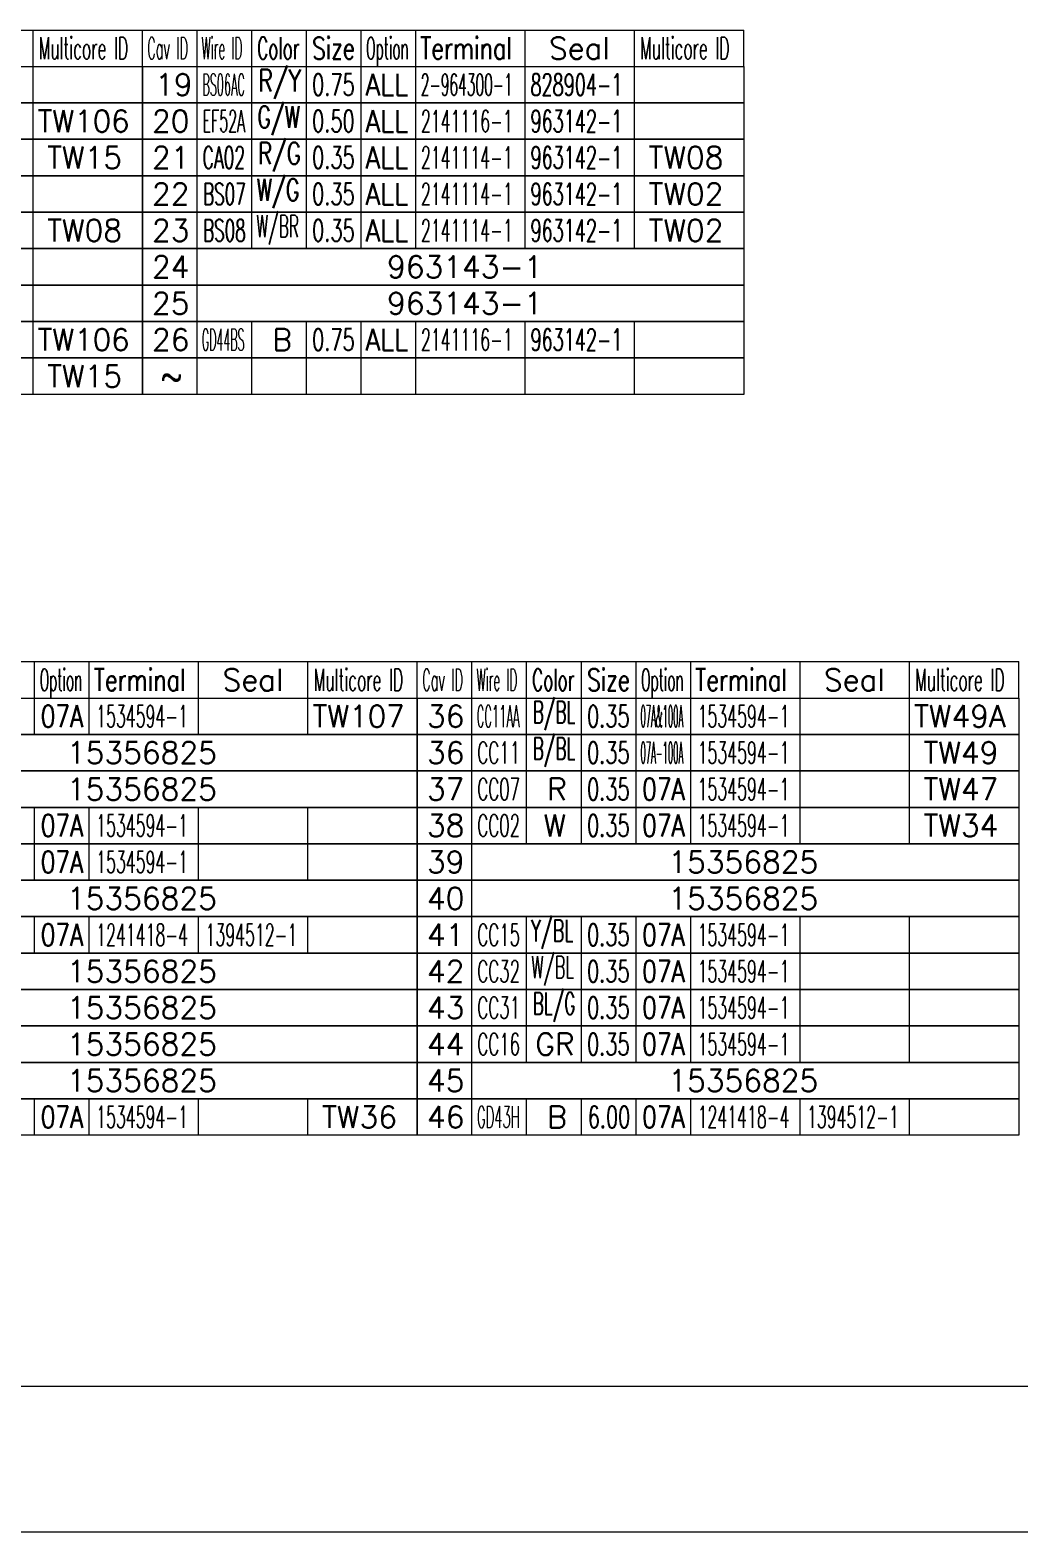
# Model space of a CAD drawing. Header units: inches. Extents: x 47316 to 59086, y 3141 to 11743.
# Drawn here: x 54733.9 to 54869.5, y 9458.1 to 9664.2 of the extents above; entities that cross this region are included whole.
import ezdxf

# ---------------------------------------------------------------- set-up
doc = ezdxf.new("R2010")
doc.units = ezdxf.units.IN
doc.header["$MEASUREMENT"] = 0
doc.layers.add('02', color=1, linetype='Continuous')
doc.styles.get("Standard").update_dxf_attribs({"font": ''})
doc.styles.get('Standard').set_extended_font_data('SimSun')

msp = doc.modelspace()

# ---------------------------------------------------------------- linework, layer by layer
at = {"color": 0, "linetype": 'Continuous', "lineweight": 15}
for p, q in [((54539.49, 9577.53), (54869.49, 9577.53)), ((54539.49, 9572.53), (54869.49, 9572.53))]:
    msp.add_line(p, q, dxfattribs=at)
at = {"color": 7, "linetype": 'Continuous', "lineweight": 15}
for p, q in [((54734.49, 9572.53), (54734.49, 9577.53)), ((54741.99, 9572.53), (54741.99, 9577.53)), ((54756.99, 9572.53), (54756.99, 9577.53)), ((54771.99, 9572.53), (54771.99, 9577.53)), ((54786.99, 9572.53), (54786.99, 9577.53)), ((54794.49, 9572.53), (54794.49, 9577.53)), ((54801.99, 9572.53), (54801.99, 9577.53)), ((54809.49, 9572.53), (54809.49, 9577.53)), ((54816.99, 9572.53), (54816.99, 9577.53)), ((54824.49, 9572.53), (54824.49, 9577.53)), ((54839.49, 9572.53), (54839.49, 9577.53)), ((54854.49, 9572.53), (54854.49, 9577.53)), ((54869.49, 9572.53), (54869.49, 9577.53))]:
    msp.add_line(p, q, dxfattribs=at)
at = {"color": 102, "linetype": 'Continuous', "lineweight": 15}
for p, q in [((54734.49, 9567.53), (54734.49, 9572.53)), ((54741.99, 9567.53), (54741.99, 9572.53)), ((54756.99, 9567.53), (54756.99, 9572.53)), ((54771.99, 9567.53), (54771.99, 9572.53)), ((54794.49, 9567.53), (54794.49, 9572.53)), ((54801.99, 9567.53), (54801.99, 9572.53)), ((54809.49, 9567.53), (54809.49, 9572.53)), ((54816.99, 9567.53), (54816.99, 9572.53)), ((54824.49, 9567.53), (54824.49, 9572.53)), ((54839.49, 9567.53), (54839.49, 9572.53)), ((54854.49, 9567.53), (54854.49, 9572.53)), ((54794.49, 9562.53), (54794.49, 9567.53)), ((54801.99, 9562.53), (54801.99, 9567.53)), ((54809.49, 9562.53), (54809.49, 9567.53)), ((54816.99, 9562.53), (54816.99, 9567.53)), ((54824.49, 9562.53), (54824.49, 9567.53)), ((54839.49, 9562.53), (54839.49, 9567.53)), ((54854.49, 9562.53), (54854.49, 9567.53)), ((54794.49, 9557.53), (54794.49, 9562.53)), ((54801.99, 9557.53), (54801.99, 9562.53)), ((54809.49, 9557.53), (54809.49, 9562.53)), ((54816.99, 9557.53), (54816.99, 9562.53)), ((54824.49, 9557.53), (54824.49, 9562.53)), ((54839.49, 9557.53), (54839.49, 9562.53)), ((54854.49, 9557.53), (54854.49, 9562.53)), ((54734.49, 9552.53), (54734.49, 9557.53)), ((54741.99, 9552.53), (54741.99, 9557.53)), ((54756.99, 9552.53), (54756.99, 9557.53)), ((54771.99, 9552.53), (54771.99, 9557.53)), ((54794.49, 9552.53), (54794.49, 9557.53)), ((54801.99, 9552.53), (54801.99, 9557.53)), ((54809.49, 9552.53), (54809.49, 9557.53)), ((54816.99, 9552.53), (54816.99, 9557.53)), ((54824.49, 9552.53), (54824.49, 9557.53)), ((54839.49, 9552.53), (54839.49, 9557.53)), ((54854.49, 9552.53), (54854.49, 9557.53)), ((54734.49, 9547.53), (54734.49, 9552.53)), ((54741.99, 9547.53), (54741.99, 9552.53)), ((54756.99, 9547.53), (54756.99, 9552.53)), ((54771.99, 9547.53), (54771.99, 9552.53)), ((54794.49, 9547.53), (54794.49, 9552.53)), ((54794.49, 9542.53), (54794.49, 9547.53)), ((54734.49, 9537.53), (54734.49, 9542.53)), ((54741.99, 9537.53), (54741.99, 9542.53)), ((54756.99, 9537.53), (54756.99, 9542.53)), ((54771.99, 9537.53), (54771.99, 9542.53)), ((54794.49, 9537.53), (54794.49, 9542.53)), ((54801.99, 9537.53), (54801.99, 9542.53)), ((54809.49, 9537.53), (54809.49, 9542.53)), ((54816.99, 9537.53), (54816.99, 9542.53)), ((54824.49, 9537.53), (54824.49, 9542.53)), ((54839.49, 9537.53), (54839.49, 9542.53)), ((54854.49, 9537.53), (54854.49, 9542.53)), ((54794.49, 9532.53), (54794.49, 9537.53)), ((54801.99, 9532.53), (54801.99, 9537.53)), ((54809.49, 9532.53), (54809.49, 9537.53)), ((54816.99, 9532.53), (54816.99, 9537.53)), ((54824.49, 9532.53), (54824.49, 9537.53)), ((54839.49, 9532.53), (54839.49, 9537.53)), ((54854.49, 9532.53), (54854.49, 9537.53)), ((54794.49, 9527.53), (54794.49, 9532.53)), ((54801.99, 9527.53), (54801.99, 9532.53)), ((54809.49, 9527.53), (54809.49, 9532.53)), ((54816.99, 9527.53), (54816.99, 9532.53)), ((54824.49, 9527.53), (54824.49, 9532.53)), ((54839.49, 9527.53), (54839.49, 9532.53)), ((54854.49, 9527.53), (54854.49, 9532.53)), ((54794.49, 9522.53), (54794.49, 9527.53)), ((54801.99, 9522.53), (54801.99, 9527.53)), ((54809.49, 9522.53), (54809.49, 9527.53)), ((54816.99, 9522.53), (54816.99, 9527.53)), ((54824.49, 9522.53), (54824.49, 9527.53)), ((54839.49, 9522.53), (54839.49, 9527.53)), ((54854.49, 9522.53), (54854.49, 9527.53)), ((54794.49, 9517.53), (54794.49, 9522.53)), ((54734.49, 9512.53), (54734.49, 9517.53)), ((54741.99, 9512.53), (54741.99, 9517.53)), ((54756.99, 9512.53), (54756.99, 9517.53)), ((54771.99, 9512.53), (54771.99, 9517.53)), ((54794.49, 9512.53), (54794.49, 9517.53)), ((54801.99, 9512.53), (54801.99, 9517.53)), ((54809.49, 9512.53), (54809.49, 9517.53)), ((54816.99, 9512.53), (54816.99, 9517.53)), ((54824.49, 9512.53), (54824.49, 9517.53)), ((54839.49, 9512.53), (54839.49, 9517.53)), ((54854.49, 9512.53), (54854.49, 9517.53))]:
    msp.add_line(p, q, dxfattribs=at)
at = {"color": 0, "lineweight": 15}
for p, q in [((50267.93, 9478.08), (57367.93, 9478.08)), ((50247.93, 9458.08), (57387.93, 9458.08))]:
    msp.add_line(p, q, dxfattribs=at)
at = {"color": 0, "linetype": 'Continuous', "lineweight": 15}
for points in [[(54704.49, 9567.53), (54704.49, 9572.53), (54786.99, 9572.53), (54786.99, 9567.53)], [(54786.99, 9567.53), (54786.99, 9572.53), (54869.49, 9572.53), (54869.49, 9567.53)], [(54704.49, 9562.53), (54704.49, 9567.53), (54786.99, 9567.53), (54786.99, 9562.53)], [(54786.99, 9562.53), (54786.99, 9567.53), (54869.49, 9567.53), (54869.49, 9562.53)], [(54704.49, 9557.53), (54704.49, 9562.53), (54786.99, 9562.53), (54786.99, 9557.53)], [(54786.99, 9557.53), (54786.99, 9562.53), (54869.49, 9562.53), (54869.49, 9557.53)], [(54704.49, 9552.53), (54704.49, 9557.53), (54786.99, 9557.53), (54786.99, 9552.53)], [(54786.99, 9552.53), (54786.99, 9557.53), (54869.49, 9557.53), (54869.49, 9552.53)], [(54704.49, 9547.53), (54704.49, 9552.53), (54786.99, 9552.53), (54786.99, 9547.53)], [(54786.99, 9547.53), (54786.99, 9552.53), (54869.49, 9552.53), (54869.49, 9547.53)], [(54704.49, 9542.53), (54704.49, 9547.53), (54786.99, 9547.53), (54786.99, 9542.53)], [(54786.99, 9542.53), (54786.99, 9547.53), (54869.49, 9547.53), (54869.49, 9542.53)], [(54704.49, 9537.53), (54704.49, 9542.53), (54786.99, 9542.53), (54786.99, 9537.53)], [(54786.99, 9537.53), (54786.99, 9542.53), (54869.49, 9542.53), (54869.49, 9537.53)], [(54704.49, 9532.53), (54704.49, 9537.53), (54786.99, 9537.53), (54786.99, 9532.53)], [(54786.99, 9532.53), (54786.99, 9537.53), (54869.49, 9537.53), (54869.49, 9532.53)], [(54704.49, 9527.53), (54704.49, 9532.53), (54786.99, 9532.53), (54786.99, 9527.53)], [(54786.99, 9527.53), (54786.99, 9532.53), (54869.49, 9532.53), (54869.49, 9527.53)], [(54704.49, 9522.53), (54704.49, 9527.53), (54786.99, 9527.53), (54786.99, 9522.53)], [(54786.99, 9522.53), (54786.99, 9527.53), (54869.49, 9527.53), (54869.49, 9522.53)], [(54704.49, 9517.53), (54704.49, 9522.53), (54786.99, 9522.53), (54786.99, 9517.53)], [(54786.99, 9517.53), (54786.99, 9522.53), (54869.49, 9522.53), (54869.49, 9517.53)], [(54704.49, 9512.53), (54704.49, 9517.53), (54786.99, 9517.53), (54786.99, 9512.53)], [(54786.99, 9512.53), (54786.99, 9517.53), (54869.49, 9517.53), (54869.49, 9512.53)]]:
    msp.add_lwpolyline(points, close=True, dxfattribs=at)
at = {"layer": '02', "color": 0, "linetype": 'Continuous', "lineweight": 15}
for p, q in [((54584.27, 9664.21), (54831.77, 9664.21)), ((54584.27, 9659.21), (54831.77, 9659.21))]:
    msp.add_line(p, q, dxfattribs=at)
at = {"layer": '02', "color": 7, "linetype": 'Continuous', "lineweight": 15}
for p, q in [((54734.27, 9659.21), (54734.27, 9664.21)), ((54749.27, 9659.21), (54749.27, 9664.21)), ((54756.77, 9659.21), (54756.77, 9664.21)), ((54764.27, 9659.21), (54764.27, 9664.21)), ((54771.77, 9659.21), (54771.77, 9664.21)), ((54779.27, 9659.21), (54779.27, 9664.21)), ((54786.77, 9659.21), (54786.77, 9664.21)), ((54801.77, 9659.21), (54801.77, 9664.21)), ((54816.77, 9659.21), (54816.77, 9664.21)), ((54831.77, 9659.21), (54831.77, 9664.21))]:
    msp.add_line(p, q, dxfattribs=at)
at = {"layer": '02', "color": 102, "linetype": 'Continuous', "lineweight": 15}
for p, q in [((54734.27, 9654.21), (54734.27, 9659.21)), ((54756.77, 9654.21), (54756.77, 9659.21)), ((54764.27, 9654.21), (54764.27, 9659.21)), ((54771.77, 9654.21), (54771.77, 9659.21)), ((54779.27, 9654.21), (54779.27, 9659.21)), ((54786.77, 9654.21), (54786.77, 9659.21)), ((54801.77, 9654.21), (54801.77, 9659.21)), ((54816.77, 9654.21), (54816.77, 9659.21)), ((54734.27, 9649.21), (54734.27, 9654.21)), ((54756.77, 9649.21), (54756.77, 9654.21)), ((54764.27, 9649.21), (54764.27, 9654.21)), ((54771.77, 9649.21), (54771.77, 9654.21)), ((54779.27, 9649.21), (54779.27, 9654.21)), ((54786.77, 9649.21), (54786.77, 9654.21)), ((54801.77, 9649.21), (54801.77, 9654.21)), ((54816.77, 9649.21), (54816.77, 9654.21)), ((54734.27, 9644.21), (54734.27, 9649.21)), ((54756.77, 9644.21), (54756.77, 9649.21)), ((54764.27, 9644.21), (54764.27, 9649.21)), ((54771.77, 9644.21), (54771.77, 9649.21)), ((54779.27, 9644.21), (54779.27, 9649.21)), ((54786.77, 9644.21), (54786.77, 9649.21)), ((54801.77, 9644.21), (54801.77, 9649.21)), ((54816.77, 9644.21), (54816.77, 9649.21)), ((54734.27, 9639.21), (54734.27, 9644.21)), ((54756.77, 9639.21), (54756.77, 9644.21)), ((54764.27, 9639.21), (54764.27, 9644.21)), ((54771.77, 9639.21), (54771.77, 9644.21)), ((54779.27, 9639.21), (54779.27, 9644.21)), ((54786.77, 9639.21), (54786.77, 9644.21)), ((54801.77, 9639.21), (54801.77, 9644.21)), ((54816.77, 9639.21), (54816.77, 9644.21)), ((54734.27, 9634.21), (54734.27, 9639.21)), ((54756.77, 9634.21), (54756.77, 9639.21)), ((54764.27, 9634.21), (54764.27, 9639.21)), ((54771.77, 9634.21), (54771.77, 9639.21)), ((54779.27, 9634.21), (54779.27, 9639.21)), ((54786.77, 9634.21), (54786.77, 9639.21)), ((54801.77, 9634.21), (54801.77, 9639.21)), ((54816.77, 9634.21), (54816.77, 9639.21)), ((54734.27, 9629.21), (54734.27, 9634.21)), ((54756.77, 9629.21), (54756.77, 9634.21)), ((54734.27, 9624.21), (54734.27, 9629.21)), ((54756.77, 9624.21), (54756.77, 9629.21)), ((54734.27, 9619.21), (54734.27, 9624.21)), ((54756.77, 9619.21), (54756.77, 9624.21)), ((54764.27, 9619.21), (54764.27, 9624.21)), ((54771.77, 9619.21), (54771.77, 9624.21)), ((54779.27, 9619.21), (54779.27, 9624.21)), ((54786.77, 9619.21), (54786.77, 9624.21)), ((54801.77, 9619.21), (54801.77, 9624.21)), ((54816.77, 9619.21), (54816.77, 9624.21)), ((54734.27, 9614.21), (54734.27, 9619.21)), ((54756.77, 9614.21), (54756.77, 9619.21)), ((54764.27, 9614.21), (54764.27, 9619.21)), ((54771.77, 9614.21), (54771.77, 9619.21)), ((54779.27, 9614.21), (54779.27, 9619.21)), ((54786.77, 9614.21), (54786.77, 9619.21)), ((54801.77, 9614.21), (54801.77, 9619.21)), ((54816.77, 9614.21), (54816.77, 9619.21))]:
    msp.add_line(p, q, dxfattribs=at)
at = {"layer": '02', "color": 0, "linetype": 'Continuous', "lineweight": 15}
for points in [[(54666.77, 9654.21), (54666.77, 9659.21), (54749.27, 9659.21), (54749.27, 9654.21)], [(54749.27, 9654.21), (54749.27, 9659.21), (54831.77, 9659.21), (54831.77, 9654.21)], [(54666.77, 9649.21), (54666.77, 9654.21), (54749.27, 9654.21), (54749.27, 9649.21)], [(54749.27, 9649.21), (54749.27, 9654.21), (54831.77, 9654.21), (54831.77, 9649.21)], [(54666.77, 9644.21), (54666.77, 9649.21), (54749.27, 9649.21), (54749.27, 9644.21)], [(54749.27, 9644.21), (54749.27, 9649.21), (54831.77, 9649.21), (54831.77, 9644.21)], [(54666.77, 9639.21), (54666.77, 9644.21), (54749.27, 9644.21), (54749.27, 9639.21)], [(54749.27, 9639.21), (54749.27, 9644.21), (54831.77, 9644.21), (54831.77, 9639.21)], [(54666.77, 9634.21), (54666.77, 9639.21), (54749.27, 9639.21), (54749.27, 9634.21)], [(54749.27, 9634.21), (54749.27, 9639.21), (54831.77, 9639.21), (54831.77, 9634.21)], [(54666.77, 9629.21), (54666.77, 9634.21), (54749.27, 9634.21), (54749.27, 9629.21)], [(54749.27, 9629.21), (54749.27, 9634.21), (54831.77, 9634.21), (54831.77, 9629.21)], [(54666.77, 9624.21), (54666.77, 9629.21), (54749.27, 9629.21), (54749.27, 9624.21)], [(54749.27, 9624.21), (54749.27, 9629.21), (54831.77, 9629.21), (54831.77, 9624.21)], [(54666.77, 9619.21), (54666.77, 9624.21), (54749.27, 9624.21), (54749.27, 9619.21)], [(54749.27, 9619.21), (54749.27, 9624.21), (54831.77, 9624.21), (54831.77, 9619.21)], [(54666.77, 9614.21), (54666.77, 9619.21), (54749.27, 9619.21), (54749.27, 9614.21)], [(54749.27, 9614.21), (54749.27, 9619.21), (54831.77, 9619.21), (54831.77, 9614.21)]]:
    msp.add_lwpolyline(points, close=True, dxfattribs=at)

# ---------------------------------------------------------------- texts
at = {"color": 7, "linetype": 'Continuous', "lineweight": 15, "char_height": 3, "attachment_point": 1}
for s, insert, width in [('\\Fromans.shx;\\W0.4595959596;\\T1.0000000000;\\o\\lOption', (54735.19, 9576.53), 6.5), ('\\Fromans.shx;\\W0.7480916031;\\T1.0000000000;\\o\\lTerminal', (54742.6, 9576.53), 14), ('\\Fromans.shx;\\W1.0000000000;\\T1.0000000000;\\o\\lSeal', (54760.27, 9576.53), 9.2857), ('\\Fromans.shx;\\W0.5185185185;\\T1.0000000000;\\o\\lMulticore ID', (54772.79, 9576.53), 14), ('\\Fromans.shx;\\W0.4292452830;\\T1.0000000000;\\o\\lCav ID', (54787.67, 9576.53), 6.5), ('\\Fromans.shx;\\W0.4026548673;\\T1.0000000000;\\o\\lWire ID', (54795.1, 9576.53), 6.5), ('\\Fromans.shx;\\W0.5687500000;\\T1.0000000000;\\o\\lColor', (54802.73, 9576.53), 6.5), ('\\Fromans.shx;\\W0.7222222222;\\T1.0000000000;\\o\\lSize', (54810.3, 9576.53), 6.5), ('\\Fromans.shx;\\W0.4595959596;\\T1.0000000000;\\o\\lOption', (54817.69, 9576.53), 6.5), ('\\Fromans.shx;\\W0.7480916031;\\T1.0000000000;\\o\\lTerminal', (54825.1, 9576.53), 14), ('\\Fromans.shx;\\W1.0000000000;\\T1.0000000000;\\o\\lSeal', (54842.77, 9576.53), 9.2857), ('\\Fromans.shx;\\W0.5185185185;\\T1.0000000000;\\o\\lMulticore ID', (54855.29, 9576.53), 14), ('\\Fromans.shx;\\W1.0000000000;\\T1.0000000000;\\o\\l36', (54788.31, 9571.53), 5.7143), ('\\Fromans.shx;\\W1.0000000000;\\T1.0000000000;\\o\\l36', (54788.31, 9566.53), 5.7143), ('\\Fromans.shx;\\W1.0000000000;\\T1.0000000000;\\o\\l37', (54788.31, 9561.53), 5.7143), ('\\Fromans.shx;\\W1.0000000000;\\T1.0000000000;\\o\\l38', (54788.31, 9556.53), 5.7143), ('\\Fromans.shx;\\W1.0000000000;\\T1.0000000000;\\o\\l39', (54788.31, 9551.53), 5.7143), ('\\Fromans.shx;\\W1.0000000000;\\T1.0000000000;\\o\\l40', (54788.31, 9546.53), 5.7143), ('\\Fromans.shx;\\W1.0000000000;\\T1.0000000000;\\o\\l41', (54788.31, 9541.53), 5.7143), ('\\Fromans.shx;\\W1.0000000000;\\T1.0000000000;\\o\\l42', (54788.31, 9536.53), 5.7143), ('\\Fromans.shx;\\W1.0000000000;\\T1.0000000000;\\o\\l43', (54788.31, 9531.53), 5.7143), ('\\Fromans.shx;\\W1.0000000000;\\T1.0000000000;\\o\\l44', (54788.31, 9526.53), 5.7143), ('\\Fromans.shx;\\W1.0000000000;\\T1.0000000000;\\o\\l45', (54788.31, 9521.53), 5.7143), ('\\Fromans.shx;\\W1.0000000000;\\T1.0000000000;\\o\\l46', (54788.31, 9516.53), 5.7143)]:
    msp.add_mtext(s, dxfattribs=dict(at, insert=insert, width=width))
at = {"color": 140, "linetype": 'Continuous', "lineweight": 15, "char_height": 3, "attachment_point": 1}
for s, insert, width in [('\\Fromans.shx;\\W0.5617283951;\\T1.0000000000;\\o\\lB/BL', (54802.81, 9572.1), 6.5), ('\\Fromans.shx;\\W0.7844827586;\\T1.0000000000;\\o\\l07A', (54735.33, 9571.53), 6.5), ('\\Fromans.shx;\\W0.2808641975;\\T1.0000000000;\\o\\l07A&100A', (54817.61, 9571.53), 6.5), ('\\Fromans.shx;\\W0.5617283951;\\T1.0000000000;\\o\\lB/BL', (54802.81, 9567.1), 6.5), ('\\Fromans.shx;\\W0.2808641975;\\T1.0000000000;\\o\\l07A-100A', (54817.61, 9566.53), 6.5), ('\\Fromans.shx;\\W1.0000000000;\\T1.0000000000;\\o\\lR', (54804.81, 9561.53), 3), ('\\Fromans.shx;\\W0.7844827586;\\T1.0000000000;\\o\\l07A', (54817.83, 9561.53), 6.5), ('\\Fromans.shx;\\W0.7844827586;\\T1.0000000000;\\o\\l07A', (54735.33, 9556.53), 6.5), ('\\Fromans.shx;\\W1.0000000000;\\T1.0000000000;\\o\\lW', (54804.31, 9556.53), 3.4286), ('\\Fromans.shx;\\W0.7844827586;\\T1.0000000000;\\o\\l07A', (54817.83, 9556.53), 6.5), ('\\Fromans.shx;\\W0.7844827586;\\T1.0000000000;\\o\\l07A', (54735.33, 9551.53), 6.5), ('\\Fromans.shx;\\W0.5833333333;\\T1.0000000000;\\o\\lY/BL', (54802.57, 9542.1), 6.5), ('\\Fromans.shx;\\W0.7844827586;\\T1.0000000000;\\o\\l07A', (54735.33, 9541.53), 6.5), ('\\Fromans.shx;\\W0.5268817204;\\T1.0000000000;\\o\\l1394512-1', (54757.94, 9541.53), 14), ('\\Fromans.shx;\\W0.7844827586;\\T1.0000000000;\\o\\l07A', (54817.83, 9541.53), 6.5), ('\\Fromans.shx;\\W0.5416666667;\\T1.0000000000;\\o\\lW/BL', (54802.64, 9537.1), 6.5), ('\\Fromans.shx;\\W0.7844827586;\\T1.0000000000;\\o\\l07A', (54817.83, 9536.53), 6.5), ('\\Fromans.shx;\\W0.5617283951;\\T1.0000000000;\\o\\lBL/G', (54802.81, 9532.1), 6.5), ('\\Fromans.shx;\\W0.7844827586;\\T1.0000000000;\\o\\l07A', (54817.83, 9531.53), 6.5), ('\\Fromans.shx;\\W1.0000000000;\\T1.0000000000;\\o\\lGR', (54803.17, 9526.53), 6), ('\\Fromans.shx;\\W0.7844827586;\\T1.0000000000;\\o\\l07A', (54817.83, 9526.53), 6.5), ('\\Fromans.shx;\\W0.7844827586;\\T1.0000000000;\\o\\l07A', (54735.33, 9516.53), 6.5), ('\\Fromans.shx;\\W1.0000000000;\\T1.0000000000;\\o\\lB', (54804.81, 9516.53), 3), ('\\Fromans.shx;\\W0.7844827586;\\T1.0000000000;\\o\\l07A', (54817.83, 9516.53), 6.5), ('\\Fromans.shx;\\W0.5268817204;\\T1.0000000000;\\o\\l1394512-1', (54840.44, 9516.53), 14)]:
    msp.add_mtext(s, dxfattribs=dict(at, insert=insert, width=width))
at = {"color": 21, "linetype": 'Continuous', "lineweight": 15, "char_height": 3, "attachment_point": 1}
for s, insert, width in [('\\Fromans.shx;\\W0.5268817204;\\T1.0000000000;\\o\\l1534594-1', (54742.94, 9571.53), 14), ('\\Fromans.shx;\\W0.9800000000;\\T1.0000000000;\\o\\lTW107', (54772.63, 9571.53), 14), ('\\Fromans.shx;\\W0.3855932203;\\T1.0000000000;\\o\\lCC11AA', (54795.15, 9571.53), 6.5), ('\\Fromans.shx;\\W0.6500000000;\\T1.0000000000;\\o\\l0.35', (54810.27, 9571.53), 6.5), ('\\Fromans.shx;\\W0.5268817204;\\T1.0000000000;\\o\\l1534594-1', (54825.44, 9571.53), 14), ('\\Fromans.shx;\\W1.0000000000;\\T1.0000000000;\\o\\lTW49A', (54855.13, 9571.53), 14), ('\\Fromans.shx;\\W1.0000000000;\\T1.0000000000;\\o\\l15356825', (54738.92, 9566.53), 22.8571), ('\\Fromans.shx;\\W0.5548780488;\\T1.0000000000;\\o\\lCC11', (54795.23, 9566.53), 6.5), ('\\Fromans.shx;\\W0.6500000000;\\T1.0000000000;\\o\\l0.35', (54810.27, 9566.53), 6.5), ('\\Fromans.shx;\\W0.5268817204;\\T1.0000000000;\\o\\l1534594-1', (54825.44, 9566.53), 14), ('\\Fromans.shx;\\W1.0000000000;\\T1.0000000000;\\o\\lTW49', (54856.42, 9566.53), 11.4286), ('\\Fromans.shx;\\W1.0000000000;\\T1.0000000000;\\o\\l15356825', (54738.92, 9561.53), 22.8571), ('\\Fromans.shx;\\W0.5548780488;\\T1.0000000000;\\o\\lCC07', (54795.23, 9561.53), 6.5), ('\\Fromans.shx;\\W0.6500000000;\\T1.0000000000;\\o\\l0.35', (54810.27, 9561.53), 6.5), ('\\Fromans.shx;\\W0.5268817204;\\T1.0000000000;\\o\\l1534594-1', (54825.44, 9561.53), 14), ('\\Fromans.shx;\\W1.0000000000;\\T1.0000000000;\\o\\lTW47', (54856.42, 9561.53), 11.4286), ('\\Fromans.shx;\\W0.5268817204;\\T1.0000000000;\\o\\l1534594-1', (54742.94, 9556.53), 14), ('\\Fromans.shx;\\W0.5548780488;\\T1.0000000000;\\o\\lCC02', (54795.23, 9556.53), 6.5), ('\\Fromans.shx;\\W0.6500000000;\\T1.0000000000;\\o\\l0.35', (54810.27, 9556.53), 6.5), ('\\Fromans.shx;\\W0.5268817204;\\T1.0000000000;\\o\\l1534594-1', (54825.44, 9556.53), 14), ('\\Fromans.shx;\\W1.0000000000;\\T1.0000000000;\\o\\lTW34', (54856.42, 9556.53), 11.4286), ('\\Fromans.shx;\\W0.5268817204;\\T1.0000000000;\\o\\l1534594-1', (54742.94, 9551.53), 14), ('\\Fromans.shx;\\W1.0000000000;\\T1.0000000000;\\o\\l15356825', (54821.42, 9551.53), 22.8571), ('\\Fromans.shx;\\W1.0000000000;\\T1.0000000000;\\o\\l15356825', (54738.92, 9546.53), 22.8571), ('\\Fromans.shx;\\W1.0000000000;\\T1.0000000000;\\o\\l15356825', (54821.42, 9546.53), 22.8571), ('\\Fromans.shx;\\W0.5268817204;\\T1.0000000000;\\o\\l1241418-4', (54742.94, 9541.53), 14), ('\\Fromans.shx;\\W0.5548780488;\\T1.0000000000;\\o\\lCC15', (54795.23, 9541.53), 6.5), ('\\Fromans.shx;\\W0.6500000000;\\T1.0000000000;\\o\\l0.35', (54810.27, 9541.53), 6.5), ('\\Fromans.shx;\\W0.5268817204;\\T1.0000000000;\\o\\l1534594-1', (54825.44, 9541.53), 14), ('\\Fromans.shx;\\W1.0000000000;\\T1.0000000000;\\o\\l15356825', (54738.92, 9536.53), 22.8571), ('\\Fromans.shx;\\W0.5548780488;\\T1.0000000000;\\o\\lCC32', (54795.23, 9536.53), 6.5), ('\\Fromans.shx;\\W0.6500000000;\\T1.0000000000;\\o\\l0.35', (54810.27, 9536.53), 6.5), ('\\Fromans.shx;\\W0.5268817204;\\T1.0000000000;\\o\\l1534594-1', (54825.44, 9536.53), 14), ('\\Fromans.shx;\\W1.0000000000;\\T1.0000000000;\\o\\l15356825', (54738.92, 9531.53), 22.8571), ('\\Fromans.shx;\\W0.5548780488;\\T1.0000000000;\\o\\lCC31', (54795.23, 9531.53), 6.5), ('\\Fromans.shx;\\W0.6500000000;\\T1.0000000000;\\o\\l0.35', (54810.27, 9531.53), 6.5), ('\\Fromans.shx;\\W0.5268817204;\\T1.0000000000;\\o\\l1534594-1', (54825.44, 9531.53), 14), ('\\Fromans.shx;\\W1.0000000000;\\T1.0000000000;\\o\\l15356825', (54738.92, 9526.53), 22.8571), ('\\Fromans.shx;\\W0.5548780488;\\T1.0000000000;\\o\\lCC16', (54795.23, 9526.53), 6.5), ('\\Fromans.shx;\\W0.6500000000;\\T1.0000000000;\\o\\l0.35', (54810.27, 9526.53), 6.5), ('\\Fromans.shx;\\W0.5268817204;\\T1.0000000000;\\o\\l1534594-1', (54825.44, 9526.53), 14), ('\\Fromans.shx;\\W1.0000000000;\\T1.0000000000;\\o\\l15356825', (54738.92, 9521.53), 22.8571), ('\\Fromans.shx;\\W1.0000000000;\\T1.0000000000;\\o\\l15356825', (54821.42, 9521.53), 22.8571), ('\\Fromans.shx;\\W0.5268817204;\\T1.0000000000;\\o\\l1534594-1', (54742.94, 9516.53), 14), ('\\Fromans.shx;\\W1.0000000000;\\T1.0000000000;\\o\\lTW36', (54773.92, 9516.53), 11.4286), ('\\Fromans.shx;\\W0.4375000000;\\T1.0000000000;\\o\\lGD43H', (54795.18, 9516.53), 6.5), ('\\Fromans.shx;\\W0.6500000000;\\T1.0000000000;\\o\\l6.00', (54810.36, 9516.53), 6.5), ('\\Fromans.shx;\\W0.5268817204;\\T1.0000000000;\\o\\l1241418-4', (54825.44, 9516.53), 14)]:
    msp.add_mtext(s, dxfattribs=dict(at, insert=insert, width=width))
at = {"layer": '02', "color": 7, "linetype": 'Continuous', "lineweight": 15, "char_height": 3, "attachment_point": 1}
for s, insert, width in [('\\Fromans.shx;\\W0.5185185185;\\T1.0000000000;\\o\\lMulticore ID', (54735.06, 9663.21), 14), ('\\Fromans.shx;\\W0.4026548673;\\T1.0000000000;\\o\\lWire ID', (54757.38, 9663.21), 6.5), ('\\Fromans.shx;\\W0.7222222222;\\T1.0000000000;\\o\\lSize', (54772.58, 9663.21), 6.5), ('\\Fromans.shx;\\W0.4595959596;\\T1.0000000000;\\o\\lOption', (54779.97, 9663.21), 6.5), ('\\Fromans.shx;\\W0.7480916031;\\T1.0000000000;\\o\\lTerminal', (54787.38, 9663.21), 14), ('\\Fromans.shx;\\W0.5185185185;\\T1.0000000000;\\o\\lMulticore ID', (54817.56, 9663.21), 14), ('\\Fromans.shx;\\W0.4292452830;\\T1.0000000000;\\o\\lCav ID', (54749.95, 9663.21), 6.5), ('\\Fromans.shx;\\W0.5687500000;\\T1.0000000000;\\o\\lColor', (54765.01, 9663.21), 6.5), ('\\Fromans.shx;\\W1.0000000000;\\T1.0000000000;\\o\\lSeal', (54805.05, 9663.21), 9.2857), ('\\Fromans.shx;\\W1.0000000000;\\T1.0000000000;\\o\\l19', (54751.02, 9658.21), 5.7143), ('\\Fromans.shx;\\W1.0000000000;\\T1.0000000000;\\o\\l20', (54750.59, 9653.21), 5.7143), ('\\Fromans.shx;\\W1.0000000000;\\T1.0000000000;\\o\\l21', (54750.59, 9648.21), 5.7143), ('\\Fromans.shx;\\W1.0000000000;\\T1.0000000000;\\o\\l22', (54750.59, 9643.21), 5.7143), ('\\Fromans.shx;\\W1.0000000000;\\T1.0000000000;\\o\\l23', (54750.59, 9638.21), 5.7143), ('\\Fromans.shx;\\W1.0000000000;\\T1.0000000000;\\o\\l24', (54750.59, 9633.21), 5.7143), ('\\Fromans.shx;\\W1.0000000000;\\T1.0000000000;\\o\\l25', (54750.59, 9628.21), 5.7143), ('\\Fromans.shx;\\W1.0000000000;\\T1.0000000000;\\o\\l26', (54750.59, 9623.21), 5.7143), ('\\Fromans.shx;\\W1.0000000000;\\T1.0000000000;\\o\\l~', (54751.73, 9618.21), 3.7143)]:
    msp.add_mtext(s, dxfattribs=dict(at, insert=insert, width=width))
at = {"layer": '02', "color": 140, "linetype": 'Continuous', "lineweight": 15, "char_height": 3, "attachment_point": 1}
for s, insert, width in [('\\Fromans.shx;\\W0.7459016393;\\T1.0000000000;\\o\\lR/Y', (54765.19, 9658.78), 6.5), ('\\Fromans.shx;\\W0.8750000000;\\T1.0000000000;\\o\\lALL', (54779.89, 9658.21), 6.5), ('\\Fromans.shx;\\W0.5903614458;\\T1.0000000000;\\o\\l828904-1', (54802.52, 9658.21), 14), ('\\Fromans.shx;\\W0.6791044776;\\T1.0000000000;\\o\\lG/W', (54765.06, 9653.78), 6.5), ('\\Fromans.shx;\\W0.8750000000;\\T1.0000000000;\\o\\lALL', (54779.89, 9653.21), 6.5), ('\\Fromans.shx;\\W0.5903614458;\\T1.0000000000;\\o\\l963142-1', (54802.52, 9653.21), 14), ('\\Fromans.shx;\\W0.7109375000;\\T1.0000000000;\\o\\lR/G', (54765.17, 9648.78), 6.5), ('\\Fromans.shx;\\W0.8750000000;\\T1.0000000000;\\o\\lALL', (54779.89, 9648.21), 6.5), ('\\Fromans.shx;\\W0.5903614458;\\T1.0000000000;\\o\\l963142-1', (54802.52, 9648.21), 14), ('\\Fromans.shx;\\W0.6791044776;\\T1.0000000000;\\o\\lW/G', (54764.96, 9643.78), 6.5), ('\\Fromans.shx;\\W0.8750000000;\\T1.0000000000;\\o\\lALL', (54779.89, 9643.21), 6.5), ('\\Fromans.shx;\\W0.5903614458;\\T1.0000000000;\\o\\l963142-1', (54802.52, 9643.21), 14), ('\\Fromans.shx;\\W0.5170454545;\\T1.0000000000;\\o\\lW/BR', (54764.92, 9638.78), 6.5), ('\\Fromans.shx;\\W0.8750000000;\\T1.0000000000;\\o\\lALL', (54779.89, 9638.21), 6.5), ('\\Fromans.shx;\\W0.5903614458;\\T1.0000000000;\\o\\l963142-1', (54802.52, 9638.21), 14), ('\\Fromans.shx;\\W1.0000000000;\\T1.0000000000;\\o\\lB', (54767.09, 9623.21), 3), ('\\Fromans.shx;\\W0.8750000000;\\T1.0000000000;\\o\\lALL', (54779.89, 9623.21), 6.5), ('\\Fromans.shx;\\W0.5903614458;\\T1.0000000000;\\o\\l963142-1', (54802.52, 9623.21), 14)]:
    msp.add_mtext(s, dxfattribs=dict(at, insert=insert, width=width))
at = {"layer": '02', "color": 21, "linetype": 'Continuous', "lineweight": 15, "char_height": 3, "attachment_point": 1}
for s, insert, width in [('\\Fromans.shx;\\W0.3791666667;\\T1.0000000000;\\o\\lBS06AC', (54757.49, 9658.21), 6.5), ('\\Fromans.shx;\\W0.6500000000;\\T1.0000000000;\\o\\l0.75', (54772.55, 9658.21), 6.5), ('\\Fromans.shx;\\W0.4622641509;\\T1.0000000000;\\o\\l2-964300-1', (54787.47, 9658.21), 14), ('\\Fromans.shx;\\W0.9800000000;\\T1.0000000000;\\o\\lTW106', (54734.91, 9653.21), 14), ('\\Fromans.shx;\\W0.4789473684;\\T1.0000000000;\\o\\lEF52A', (54757.54, 9653.21), 6.5), ('\\Fromans.shx;\\W0.6500000000;\\T1.0000000000;\\o\\l0.50', (54772.55, 9653.21), 6.5), ('\\Fromans.shx;\\W0.5268817204;\\T1.0000000000;\\o\\l2141116-1', (54787.49, 9653.21), 14), ('\\Fromans.shx;\\W1.0000000000;\\T1.0000000000;\\o\\lTW15', (54736.2, 9648.21), 11.4286), ('\\Fromans.shx;\\W0.5759493671;\\T1.0000000000;\\o\\lCA02', (54757.52, 9648.21), 6.5), ('\\Fromans.shx;\\W0.6500000000;\\T1.0000000000;\\o\\l0.35', (54772.55, 9648.21), 6.5), ('\\Fromans.shx;\\W0.5268817204;\\T1.0000000000;\\o\\l2141114-1', (54787.49, 9648.21), 14), ('\\Fromans.shx;\\W1.0000000000;\\T1.0000000000;\\o\\lTW08', (54818.7, 9648.21), 11.4286), ('\\Fromans.shx;\\W0.5617283951;\\T1.0000000000;\\o\\lBS07', (54757.59, 9643.21), 6.5), ('\\Fromans.shx;\\W0.6500000000;\\T1.0000000000;\\o\\l0.35', (54772.55, 9643.21), 6.5), ('\\Fromans.shx;\\W0.5268817204;\\T1.0000000000;\\o\\l2141114-1', (54787.49, 9643.21), 14), ('\\Fromans.shx;\\W1.0000000000;\\T1.0000000000;\\o\\lTW02', (54818.7, 9643.21), 11.4286), ('\\Fromans.shx;\\W1.0000000000;\\T1.0000000000;\\o\\lTW08', (54736.2, 9638.21), 11.4286), ('\\Fromans.shx;\\W0.5617283951;\\T1.0000000000;\\o\\lBS08', (54757.59, 9638.21), 6.5), ('\\Fromans.shx;\\W0.6500000000;\\T1.0000000000;\\o\\l0.35', (54772.55, 9638.21), 6.5), ('\\Fromans.shx;\\W0.5268817204;\\T1.0000000000;\\o\\l2141114-1', (54787.49, 9638.21), 14), ('\\Fromans.shx;\\W1.0000000000;\\T1.0000000000;\\o\\lTW02', (54818.7, 9638.21), 11.4286), ('\\Fromans.shx;\\W1.0000000000;\\T1.0000000000;\\o\\l963143-1', (54782.84, 9633.21), 23.7143), ('\\Fromans.shx;\\W1.0000000000;\\T1.0000000000;\\o\\l963143-1', (54782.84, 9628.21), 23.7143), ('\\Fromans.shx;\\W0.9800000000;\\T1.0000000000;\\o\\lTW106', (54734.91, 9623.21), 14), ('\\Fromans.shx;\\W0.3699186992;\\T1.0000000000;\\o\\lGD44BS', (54757.43, 9623.21), 6.5), ('\\Fromans.shx;\\W0.6500000000;\\T1.0000000000;\\o\\l0.75', (54772.55, 9623.21), 6.5), ('\\Fromans.shx;\\W0.5268817204;\\T1.0000000000;\\o\\l2141116-1', (54787.49, 9623.21), 14), ('\\Fromans.shx;\\W1.0000000000;\\T1.0000000000;\\o\\lTW15', (54736.2, 9618.21), 11.4286)]:
    msp.add_mtext(s, dxfattribs=dict(at, insert=insert, width=width))

doc.saveas('drawing.dxf')
